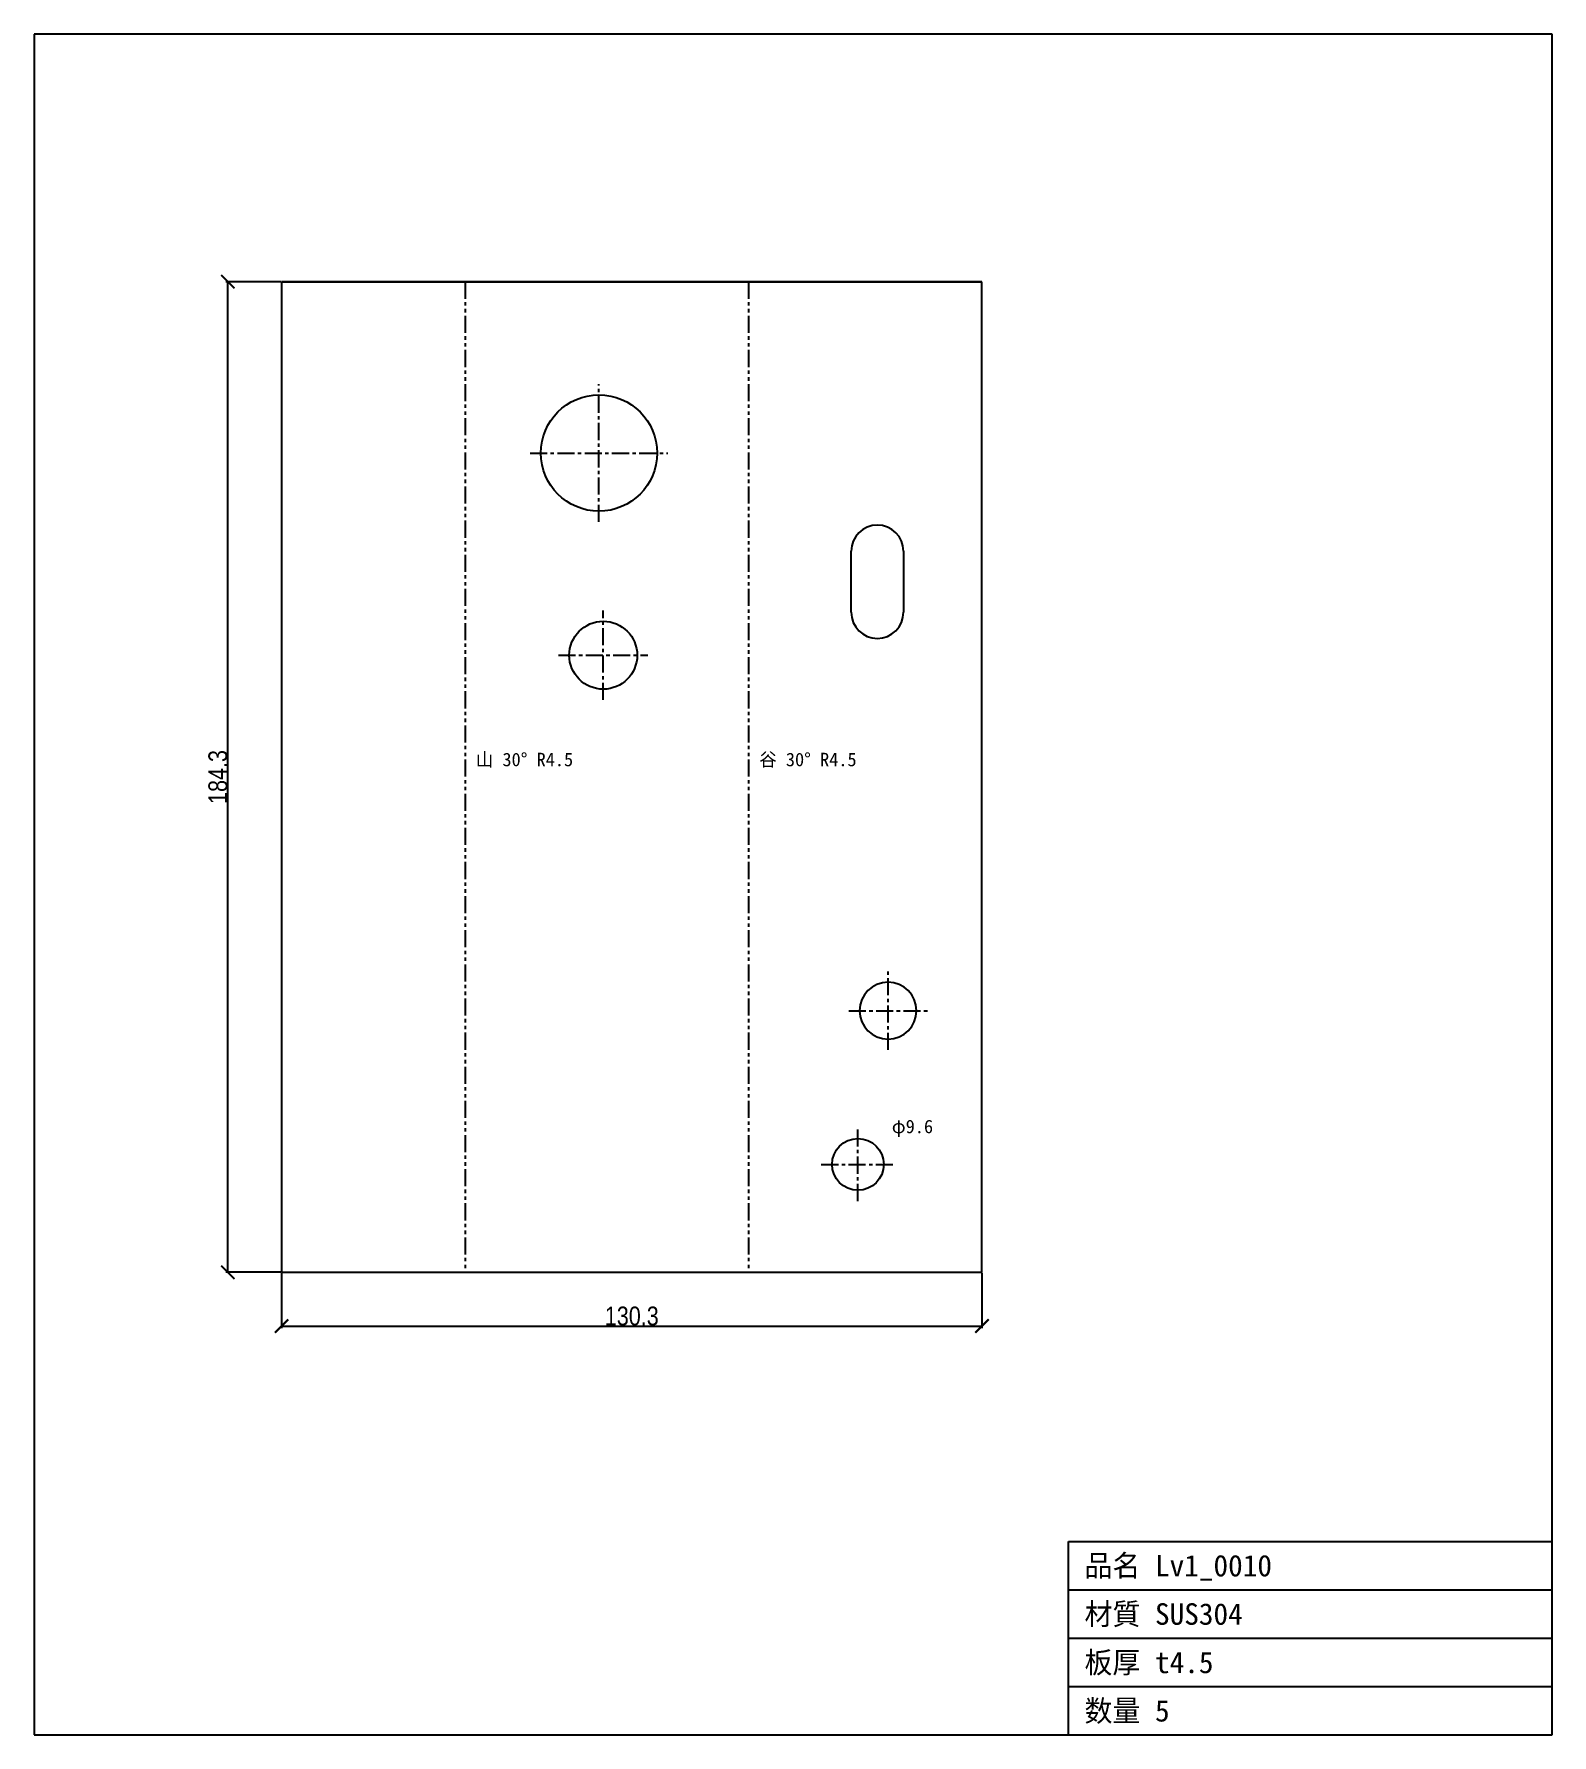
# Model space of a CAD drawing. Header units: millimetres. Extents: x -46 to 236, y -86 to 230.
import ezdxf

# ---------------------------------------------------------------- set-up
doc = ezdxf.new("R2010")
doc.units = ezdxf.units.MM
doc.linetypes.add('CENTER', pattern=[5.08, 3.175, -0.635, 0.635, -0.635])
doc.linetypes.add('PHANTOM', pattern=[6.35, 3.175, -0.635, 0.635, -0.635, 0.635, -0.635])
for name, color, linetype in [('10', 7, 'Continuous'), ('11', 7, 'Continuous'), ('14', 7, 'Continuous'), ('16', 7, 'Continuous'), ('18', 7, 'Continuous'), ('3', 7, 'Continuous')]:
    doc.layers.add(name, color=color, linetype=linetype)
doc.styles.add('OpenSansCondensed-Light', font='OpenSansCondensed-Light.ttf')
doc.dimstyles.new('EZDXF', dxfattribs={"dimtxt": 0.25, "dimasz": 0.175, "dimexe": 0.375, "dimexo": 0.125, "dimgap": 0.1, "dimtad": 1, "dimlfac": 100, "dimzin": 12, "dimdsep": 46, "dimtxsty": 'OpenSansCondensed-Light', "dimblk": 'ARCHTICK', "dimcen": 2.5, "dimazin": 3, "dimtfac": 0.5, "dimtmove": 2, "dimatfit": 3})

# ---------------------------------------------------------------- blocks, each defined once
blk = doc.blocks.new('HOLE_D9_62')
blk.add_circle((0, 0), 4.81)
blk = doc.blocks.new('_ARCHTICK')
at = {"color": 0, "linetype": 'BYBLOCK', "const_width": 0.15}
blk.add_lwpolyline([(-0.5, -0.5), (0.5, 0.5)], dxfattribs=at)

msp = doc.modelspace()

# ---------------------------------------------------------------- linework, layer by layer
at = {"layer": '11', "color": 7, "linetype": 'CONTINUOUS'}
for p, q in [((236.41, 230.36), (-46.07, 230.36)), ((-46.07, 230.36), (-46.07, -86.07)), ((236.41, -86.07), (236.41, 230.36)), ((146.41, -86.07), (146.41, -50.07)), ((146.41, -50.07), (236.41, -50.07)), ((146.41, -59.07), (236.41, -59.07)), ((146.41, -68.07), (236.41, -68.07)), ((146.41, -77.07), (236.41, -77.07)), ((-46.07, -86.07), (236.41, -86.07))]:
    msp.add_line(p, q, dxfattribs=at)
at = {"layer": '14', "color": 1, "linetype": 'CENTER'}
for p, q in [((59.06, 139.59), (59.06, 165.23)), ((46.24, 152.41), (71.88, 152.41)), ((59.85, 106.48), (59.85, 123.12)), ((51.53, 114.8), (68.17, 114.8)), ((112.86, 41.37), (112.86, 55.98)), ((105.56, 48.67), (120.17, 48.67)), ((107.24, 13.26), (107.24, 26.88)), ((100.43, 20.07), (114.05, 20.07))]:
    msp.add_line(p, q, dxfattribs=at)
at = {"layer": '16', "color": 7, "linetype": 'CONTINUOUS'}
for p, q in [((0, 184.29), (0, 91.85)), ((130.33, 184.29), (0, 184.29)), ((0, 184.29), (130.33, 184.29)), ((130.33, 0), (130.33, 184.29)), ((106.01, 129.97), (106.01, 134.14)), ((115.73, 134.14), (115.73, 122.78)), ((106.01, 127.89), (106.01, 129.97)), ((106.01, 127.4), (106.01, 127.89)), ((106.01, 122.78), (106.01, 127.4)), ((0, 91.85), (0, 73.87)), ((0, 73.87), (0, 0)), ((0, 0), (130.33, 0))]:
    msp.add_line(p, q, dxfattribs=at)
for centre, radius in [((59.06, 152.41), 10.82), ((59.85, 114.8), 6.32), ((107.24, 20.07), 4.81)]:
    msp.add_circle(centre, radius, dxfattribs=at)
for centre, radius, start, end in [((110.87, 134.14), 4.86, 0, 180), ((110.87, 122.78), 4.86, 180, 0), ((112.86, 48.67), 5.3, 0, 180), ((112.86, 48.67), 5.3, 180, 0)]:
    msp.add_arc(centre, radius, start, end, dxfattribs=at)
at = {"layer": '3', "color": 4, "linetype": 'PHANTOM'}
for p, q in [((34.14, 184.29), (34.14, 0)), ((86.89, 184.29), (86.89, 0))]:
    msp.add_line(p, q, dxfattribs=at)

# ---------------------------------------------------------------- block references
at = {"layer": '16', "color": 7, "linetype": 'CONTINUOUS'}
msp.add_blockref('HOLE_D9_62', (107.24, 20.07), dxfattribs=at)

# ---------------------------------------------------------------- texts
at = {"layer": '10', "color": 2}
for s, height, p in [('山 30° R4.5', 2.5, (36.14, 94.15)), ('谷 30° R4.5', 2.5, (88.89, 94.15)), ('φ9.6', 2.5, (113.55, 25.88)), ('品名 Lv1_0010', 4, (149.41, -56.57)), ('材質 SUS304', 4, (149.41, -65.57)), ('板厚 t4.5', 4, (149.41, -74.57)), ('数量 5', 4, (149.41, -83.57))]:
    msp.add_text(s, height=height, dxfattribs=at).set_placement(p)

# ---------------------------------------------------------------- dimensions: what is measured, and where the dimension line sits
at = {"layer": '18', "color": 8}
msp.add_linear_dim(base=(-10, 0), p1=(0, 0), p2=(0, 184.29), angle=90, dimstyle='EZDXF', override={"dimtxt": 3.5, "dimasz": 2.5, "dimdec": 1, "dimlfac": 1}, dxfattribs=at).render()
msp.add_linear_dim(base=(0, -10), p1=(0, 0), p2=(130.33, 0), dimstyle='EZDXF', override={"dimtxt": 3.5, "dimasz": 2.5, "dimdec": 1, "dimlfac": 1}, dxfattribs=at).render()

doc.saveas('drawing.dxf')
